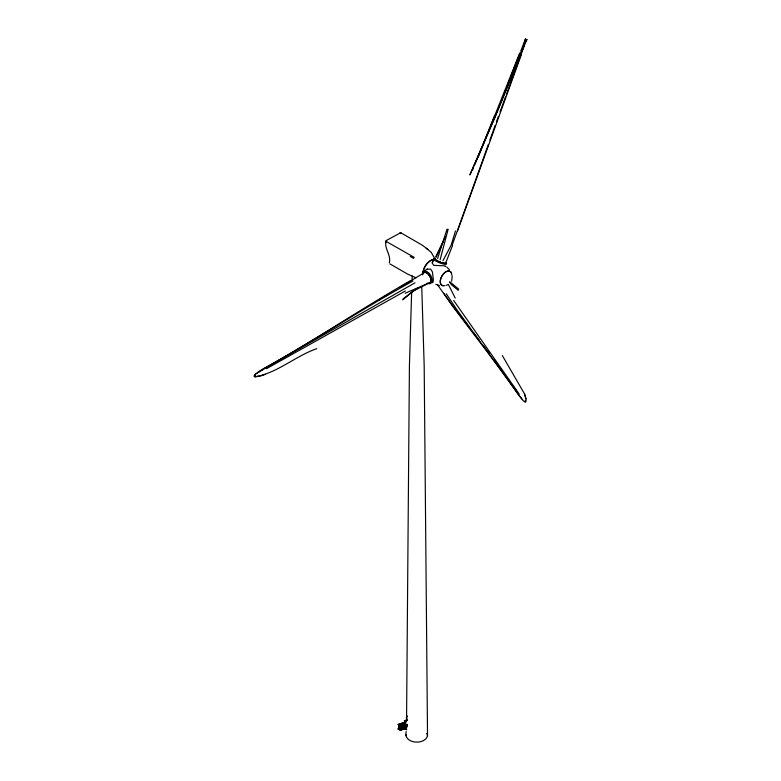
<?xml version="1.0" encoding="UTF-8"?>
<svg xmlns="http://www.w3.org/2000/svg" width="781" height="781" viewBox="0 0 781 781"><rect width="100%" height="100%" fill="white"/><g stroke="black" fill="none" stroke-linecap="round" stroke-linejoin="round"><path stroke-width="1.17" d="M406.569 718.383L409.42 365.684L411.636 292.319M421.74 286.5L424.181 365.684L427.529 735.751C424.815 745.67 402.879 743.756 406.188 731.612M412.124 279.51L412.251 276.025M385.765 242.383L386.615 240.509M406.071 735.751L406.276 734.55M517.618 61.064L494.988 116.877L469.908 174.915L495.105 117.14L526.853 39.548L525.437 39.05L520.8 50.941M445.307 266.712L445.853 266.253L444.438 265.813L433.66 265.355L432.225 262.914L432.811 260.473M399.032 726.33L403.757 724.495M525.437 39.05L521.854 51.712M440.113 259.77L448.148 229.302M447.054 229.067L437.594 258.54M455.46 230.991L451.145 245.224L442.915 260.756M427.949 249.412L422.228 245.156L400.721 232.709L386.185 240.568C383.647 248.124 391.379 254.831 389.348 262.611M477.357 175.247L452.414 244.463M477.757 174.114L488.281 144.67M489.902 140.141L495.164 125.409M496.384 122.012L498.405 116.349M524.119 45.786L506.303 94.696M521.366 54.602L457.441 231.264M500.065 111.79L505.473 96.981M432.225 262.914L433.982 259.8M445.697 263.041L452.619 245.205M451.662 281.199L452.219 275.878M501.441 100.554L502.759 97.166M503.638 94.911L505.844 89.278M507.601 84.758L509.798 79.125M510.676 76.87L520.351 52.044M478.089 157.43L519.394 53.889M472.651 169.946L473.55 167.72M474.907 164.381L494.734 115.393M436.023 257.408L443.012 242.266M435.818 256.656L445.531 236.448M316.764 348.658C295.501 356.009 277.304 373.074 254.909 376.803L254.147 376.1L255.865 373.845L264.593 368.525L414.994 282.81M254.147 376.1L255.358 374.138L263.851 368.876M525.75 41.286L526.853 39.548M398.105 724.514L405.944 721.81M404.343 720.912L406.686 720.033M432.977 260.024L433.738 258.901M399.159 728.79L399.091 724.29L399.003 728.653M403.806 727.023L403.689 722.757M405.212 720.756L405.417 725.803L405.329 720.687L405.124 725.178M406.676 727.628L404.792 726.535L398.027 728.956L405.446 725.09M403.533 727.189L403.611 722.64L403.728 727.296L406.813 725.481M407.555 716.021L406.452 717.514L406.51 720.687M403.699 724.368L406.872 726.291M423.087 272.149L423.985 271.212M432.41 282.751L433.172 282.029L433.357 279.598L432.41 271.876L430.624 269.133L427.002 269.191M402.742 299.875L412.944 291.215M403.025 298.967L413.666 290.893L427.305 283.903M424.327 271.017L427.344 268.996M257.671 372.391L263.548 368.632C314.04 340.614 362.364 308.856 412.944 280.994M400.223 287.174L423.204 273.34A5.799 3.349 60 0 1 429.706 276.054A5.799 3.349 60 0 1 428.857 283.005L405.134 293.256M413.969 290.561L418.079 287.945M378.414 300.382L380.445 299.113M384.506 296.555L386.536 295.286M264.886 368.261C314.46 340.496 361.496 308.475 410.904 280.447M446.273 293.802L456.748 309.52L518.809 395.049L523.368 400.917L525.213 401.99L526.013 401.522L526.072 399.608L524.539 393.917L502.349 355.589M400.575 729.796C392.745 727.951 413.344 721.869 398.769 728.361M398.945 728.673L406.032 724.7M398.046 728.966L398.613 728.995M399.169 728.663L405.593 725.93M399.677 728.448L406.696 724.329M400.067 728.478L406.93 724.504M400.087 728.488L406.93 724.7M401.356 728.038L406.823 724.953M402.069 727.726L406.598 725.198M402.791 727.482L406.794 725.305M400.106 729.395L398.896 728.282M406.813 725.676L398.349 729.142M400.35 730.294L398.622 728.985M405.495 728.517L404.792 728.419L406.676 729.513M405.564 728.263L400.37 730.303L405.612 728.243M254.909 376.803L260.991 375.895L265.384 374.343M266.614 368.632L405.339 290.991M399.013 726.262L403.748 724.338L406.179 725.764M446.361 285.299L447.64 284.811M404.412 721.019L406.774 720.121M406.725 720.346L404.607 721.097M398.173 724.622L405.983 721.878M404.773 725.061L407.008 724.26M403.943 725.539L406.208 724.817M406.403 724.963L403.962 725.549M398.847 728.478L405.612 726.057M400.868 729.639L404.626 728.302M400.048 730.118L405.066 728.263M404.743 728.741L406.676 729.815M398.369 724.7L405.856 722.093M399.921 232.826L400.721 232.709L401.083 233.539M416.156 277.831L407.428 273.994L389.807 263.822M439.488 285.612L435.818 284.264M525.457 39.616L526.736 40.065M385.785 241.202L414.194 257.359M410.24 256.49L413.696 258.413M403.611 724.514L406.872 726.428M404.734 725.334L405.046 726.018M405.222 725.725L406.637 726.525M405.046 725.832L406.813 726.838M404.87 725.93L406.462 726.818M406.1 726.838L404.578 725.9L405.905 726.76M404.314 726.066L405.73 726.857M403.552 726.086L406.676 727.931M404.392 726.906L402.781 726.027L402.703 727.062M404.05 726.838L404.06 725.49M403.035 726.75L404.46 727.58M402.879 726.769L404.285 727.57M402.703 726.877L404.109 727.677M402.332 726.896L403.728 727.697M402.986 727.404L401.541 726.75M402.771 727.648L401.356 726.847L401.424 727.501M401.141 727.912L401.024 727.052L400.956 727.853M400.516 727.648L401.922 728.448M401.356 728.468L399.97 728.038M400.253 728.107L400.136 727.56M400.409 728.146L400.487 727.355M398.661 728.361L400.292 729.278M426.172 248.27L431.161 252.292L435.037 258.97M458.808 289.204L449.915 281.892M458.301 290.376L451.574 284.772L449.583 282.009M446.908 267.122L449.475 269.826M254.909 375.661L255.592 376.413M521.893 399.032L518.604 394.932C495.105 359.953 467.526 327.961 443.745 293.207M468.893 326.751L453.068 306.689L437.389 284.626M473.276 332.462L479.095 340.057M483.459 345.758L489.277 353.354M494.334 360.021L497.809 364.864M500.582 368.73L501.978 370.672M506.84 377.448L509.622 381.323M513.088 386.156L515.87 390.031M519.199 394.093L453.624 300.402M455.206 298.059L448.333 284.343M426.709 733.388L427.529 735.751M524.539 393.917L526.003 398.808M525.105 400.731L525.213 401.99M406.93 720.57L406.491 717.583L406.872 720.707M406.423 724.543L406.462 725.198M406.237 724.641L406.286 725.305M406.061 724.748L406.11 725.403M406.003 724.622L405.935 725.51M405.876 724.748L405.759 725.608M405.769 725.832L405.866 726.408M405.7 724.856L405.583 725.715M405.232 726.135L405.124 726.642M404.792 725.188L404.87 726.125M404.607 725.285L404.695 726.223M404.548 725.158L404.509 726.33M404.421 725.285L404.333 726.428M404.236 725.383L404.158 726.535M403.328 725.715L403.338 727.072M403.152 725.822L403.133 727.004M403.035 727.004L402.976 725.92L402.879 726.965M402.615 726.125L402.605 727.375M402.44 726.232L402.41 727.306M402.264 726.33L402.303 727.306M402.088 726.437L402.147 727.189M401.912 726.535L401.873 727.609M401.727 726.642L401.678 727.541L401.551 726.74M401.2 726.945L401.249 727.609M400.848 727.15L400.858 727.853M400.311 727.462L400.223 728.077M422.824 274.824A10.768 6.219 -60 0 1 422.98 271.563L424.103 268.02A10.768 6.219 -60 0 1 433.943 259.546M422.365 274.639A6.922 4.003 60 0 1 427.256 271.808A6.922 4.003 60 0 1 432.157 280.291A6.922 4.003 60 0 1 427.256 283.122M423.077 273.086A6.092 3.514 60 0 1 429.853 275.966A6.092 3.514 60 0 1 429.081 283.2M428.964 283.269A6.092 3.514 60 0 0 429.853 275.966A6.092 3.514 60 0 0 423.204 273.018M423.019 272.95A10.944 6.316 -60 0 1 433.777 259.565M450.266 271.642A7.986 4.618 -60 0 1 451.252 273.038M443.12 285.621A7.986 4.618 -60 0 1 441.05 277.899A7.986 4.618 -60 0 1 448.763 271.056M444.975 285.534A8.2 4.735 -60 0 1 440.22 280.906A8.2 4.735 -60 0 1 446.322 271.485A8.2 4.735 -60 0 1 451.779 275.01M446.254 263.187A6.922 1.464 21.2 0 1 443.296 263.978A6.922 1.464 21.2 0 1 435.115 260.581A6.922 1.464 21.2 0 1 435.232 258.618M445.736 262.396A6.092 1.289 21.2 0 1 440.787 262.396A6.092 1.289 21.2 0 1 434.763 258.55M445.687 262.553A6.092 1.289 21.2 0 1 440.699 262.543A6.092 1.289 21.2 0 1 434.705 258.706M445.482 262.328A5.789 1.22 21.2 0 1 440.748 262.309A5.789 1.22 21.2 0 1 435.037 258.657"/></g></svg>
